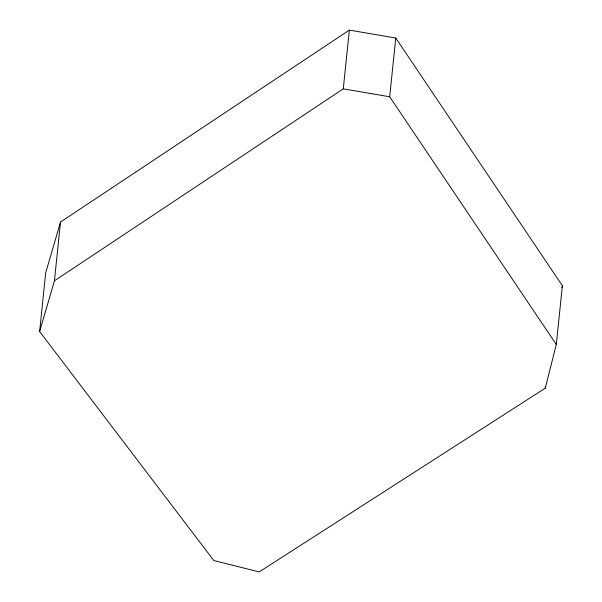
<?xml version="1.0" encoding="UTF-8"?>
<svg xmlns="http://www.w3.org/2000/svg" width="602" height="602" viewBox="0 0 602 602"><rect width="100%" height="100%" fill="white"/><g stroke="black" fill="none" stroke-linecap="round" stroke-linejoin="round"><path stroke-width="0.9" d="M39.627 331.529L45.699 272.774L60.509 222.048L349.348 30.1L395.762 38.016L562.373 285.732L556.301 344.494L545.254 388.185L259.221 571.9L213.823 560.545L39.627 331.529L54.443 280.803L60.509 222.048M54.443 280.803L343.275 88.855L349.348 30.1M556.301 344.494L389.69 96.771L395.762 38.016M545.254 388.185L545.45 386.318M561.914 287.553L562.373 285.732M343.275 88.855L389.69 96.771"/></g></svg>
